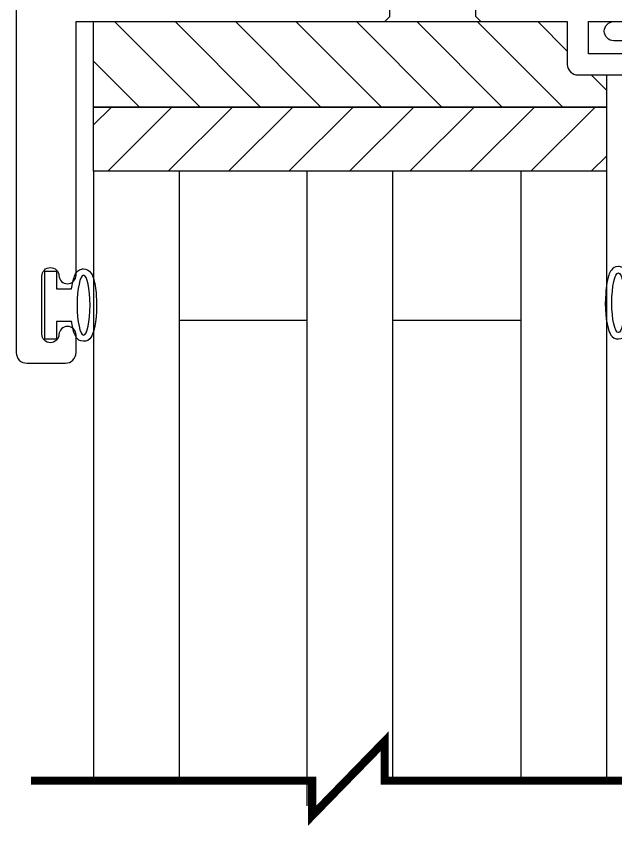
# Model space of a CAD drawing. Extents: x -26 to 91, y -47 to 75.
# Drawn here: x 49.901 to 51.655, y 66.461 to 68.831 of the extents above; entities that cross this region are included whole.
import ezdxf

# ---------------------------------------------------------------- set-up
doc = ezdxf.new("R2010")
doc.units = 0
doc.header["$MEASUREMENT"] = 0
doc.layers.get('0').update_dxf_attribs({"linetype": 'CONTINUOUS'})
for name, color, linetype in [('DIM', 7, 'CONTINUOUS'), ('FRAME', 1, 'CONTINUOUS'), ('GEOMETRY', 1, 'CONTINUOUS'), ('GLASS', 7, 'CONTINUOUS'), ('SETTING BLOCKS', 7, 'CONTINUOUS'), ('TEXT', 7, 'CONTINUOUS')]:
    doc.layers.add(name, color=color, linetype=linetype)

# ---------------------------------------------------------------- blocks, each defined once
blk = doc.blocks.new('3806 MULLION')
blk.add_line((-1.344, -0.2035), (-1.344, -0.1335))
for points in [[(0, 0), (0, -1.1875, -0.414214), (-0.031, -1.2185), (-0.144, -1.2185, -0.414214), (-0.175, -1.1875), (-0.175, -1.136, -0.414214), (-0.15, -1.111), (-0.15, -1.111, -0.399638), (-0.125, -1.1347, 0.399638), (-0.1001, -1.1585), (-0.1, -1.1585, 0.414214), (-0.075, -1.1335), (-0.075, -0.9635, 0.414214), (-0.1, -0.9385), (-0.1001, -0.9385, 0.399638), (-0.125, -0.9622, -0.399638), (-0.15, -0.986, -0.414214), (-0.175, -0.961), (-0.175, -0.9095), (-0.175, -0.2185), (-1.078, -0.2185), (-1.093, -0.2035), (-1.093, -0.1335)], [(-1.344, -0.2035), (-1.359, -0.2185), (-1.612, -0.2185), (-1.612, -0.3435, -0.414214), (-1.643, -0.3745), (-1.799, -0.3745, -0.414214), (-1.83, -0.3435, -0.414214), (-1.799, -0.3125), (-1.674, -0.3125), (-1.674, -0.2185), (-3.625, -0.2185, -0.414214), (-3.731, -0.1125)]]:
    blk.add_lwpolyline(points, format="xyb")
blk = doc.blocks.new('*U78')
at = {"layer": 'GEOMETRY'}
blk.add_lwpolyline([(1.4497, 19.51), (1.4934, 19.51), (1.4934, 19.4575), (1.5284, 19.4575), (1.5284, 19.6575), (1.4934, 19.6575), (1.4934, 19.605), (1.4497, 19.605)], dxfattribs=at)
blk.add_ellipse((1.4146, 19.5575), major_axis=(0, 0.0875), ratio=0.216465, dxfattribs=at)
blk.add_open_spline([(1.4497, 19.605), (1.4479, 19.6196), (1.4452, 19.632), (1.4383, 19.6489), (1.4357, 19.6556), (1.4232, 19.6627), (1.419, 19.6641), (1.4146, 19.6641), (1.4047, 19.6641), (1.3979, 19.658), (1.3906, 19.6485), (1.3885, 19.6437), (1.3818, 19.6245), (1.379, 19.6063), (1.3747, 19.5447), (1.3775, 19.4988), (1.3909, 19.4662), (1.3935, 19.4597), (1.4094, 19.4502), (1.4218, 19.4509), (1.4345, 19.4597), (1.4372, 19.4646), (1.4443, 19.4794), (1.447, 19.4913), (1.4493, 19.5071), (1.4495, 19.5085), (1.4497, 19.51)], degree=3, knots=[5.253202, 5.253202, 5.253202, 5.253202, 5.797173, 5.797173, 6.160155, 6.160155, 6.283185, 6.283185, 6.283185, 6.559914, 6.559914, 6.836642, 6.836642, 7.54361, 7.54361, 8.941834, 8.941834, 9.296554, 9.296554, 9.572552, 9.572552, 9.848549, 9.848549, 10.398843, 10.398843, 10.454782, 10.454782, 10.454782, 10.454782], dxfattribs=at)
blk = doc.blocks.new('*U64')
at = {"layer": 'GEOMETRY'}
blk.add_lwpolyline([(1.607, 19.51), (1.5634, 19.51), (1.5634, 19.4575), (1.5284, 19.4575), (1.5284, 19.6575), (1.5634, 19.6575), (1.5634, 19.605), (1.607, 19.605)], dxfattribs=at)
at = {"layer": 'GEOMETRY', "extrusion": (0, 0, -1)}
blk.add_ellipse((1.6422, 19.5575), major_axis=(0, 0.0875), ratio=0.216465, dxfattribs=at)
at = {"layer": 'GEOMETRY'}
blk.add_open_spline([(1.607, 19.605), (1.6089, 19.6196), (1.6116, 19.632), (1.6185, 19.6489), (1.6211, 19.6556), (1.6336, 19.6627), (1.6378, 19.6641), (1.6422, 19.6641), (1.6521, 19.6641), (1.6589, 19.658), (1.6662, 19.6485), (1.6682, 19.6437), (1.675, 19.6245), (1.6778, 19.6063), (1.6821, 19.5447), (1.6793, 19.4988), (1.6659, 19.4662), (1.6633, 19.4597), (1.6474, 19.4502), (1.635, 19.4509), (1.6222, 19.4597), (1.6196, 19.4646), (1.6125, 19.4794), (1.6098, 19.4913), (1.6074, 19.5071), (1.6072, 19.5085), (1.607, 19.51)], degree=3, knots=[5.253202, 5.253202, 5.253202, 5.253202, 5.797173, 5.797173, 6.160155, 6.160155, 6.283185, 6.283185, 6.283185, 6.559914, 6.559914, 6.836642, 6.836642, 7.54361, 7.54361, 8.941834, 8.941834, 9.296554, 9.296554, 9.572552, 9.572552, 9.848549, 9.848549, 10.398843, 10.398843, 10.454782, 10.454782, 10.454782, 10.454782], dxfattribs=at)

msp = doc.modelspace()

# ---------------------------------------------------------------- hatches: boundary and pattern name
at = {"layer": 'DIM'}
h = msp.add_hatch(dxfattribs=at)
h.set_pattern_fill('ANSI31', color=256, angle=90, style=0)
h.set_pattern_definition([(315, (28.21194, 87.43319), (0.08838835, 0.08838835), [])])
h.paths.add_polyline_path([(50.1271, 68.5654), (51.6271, 68.5654), (51.6271, 68.6594), (51.5228, 68.6594, -0.414214), (51.5128, 68.6694), (51.5128, 68.8154), (50.1271, 68.8154)])
h = msp.add_hatch(dxfattribs=at)
h.set_pattern_fill('ANSI31', color=256, style=0)
h.set_pattern_definition([(225, (28.21194, 87.43319), (0.08838835, -0.08838835), [])])
h.paths.add_polyline_path([(50.1271, 68.3774), (51.6271, 68.3774), (51.6271, 68.5654), (50.1271, 68.5654)])

# ---------------------------------------------------------------- linework, layer by layer
for p, q in [((51.0021, 68.3774), (50.7521, 68.3774)), ((50.9708, 68.3774), (50.7833, 68.3774))]:
    msp.add_line(p, q, dxfattribs=at)
at = {"layer": 'FRAME'}
msp.add_lwpolyline([(51.7208, 68.7594), (51.6488, 68.7594, -1), (51.6488, 68.8154), (51.7558, 68.8154, -0.414214)], format="xyb", dxfattribs=at)
at = {"layer": 'GLASS'}
for p, q in [((50.1271, 68.3774), (50.1271, 66.593)), ((50.3771, 68.3774), (50.3771, 66.593)), ((50.7521, 66.5197), (50.7521, 68.3774)), ((51.0021, 66.593), (51.0021, 68.3774)), ((51.3771, 68.3774), (51.3771, 66.593)), ((51.6271, 68.3774), (51.6271, 66.593)), ((50.7521, 67.9404), (50.3771, 67.9404)), ((51.3771, 67.9404), (51.0021, 67.9404))]:
    msp.add_line(p, q, dxfattribs=at)
at = {"layer": 'GLASS', "const_width": 0.024}
msp.add_lwpolyline([(52.5938, 66.593), (50.9787, 66.593), (50.9787, 66.7087), (50.7662, 66.4905), (50.7662, 66.593), (49.9441, 66.593)], dxfattribs=at)
at = {"layer": 'SETTING BLOCKS'}
msp.add_lwpolyline([(51.6271, 68.6594), (51.6271, 68.5654), (50.1271, 68.5654), (50.1271, 68.8154), (51.5128, 68.8154)], dxfattribs=at)
msp.add_lwpolyline([(51.6271, 68.5654), (51.6271, 68.3774), (50.1271, 68.3774), (50.1271, 68.5654)], close=True, dxfattribs=at)
at = {"layer": 'TEXT'}
msp.add_line((51.6271, 68.3774), (50.1271, 68.3774), dxfattribs=at)

# ---------------------------------------------------------------- block references
at = {"layer": 'DIM', "xscale": -1}
for name, p in [('*U78', (51.5125, 48.4278)), ('*U64', (53.3042, 48.4348))]:
    msp.add_blockref(name, p, dxfattribs=at)
at = {"layer": 'FRAME', "xscale": -1}
msp.add_blockref('3806 MULLION', (49.9008, 69.0339), dxfattribs=at)

doc.saveas('drawing.dxf')
